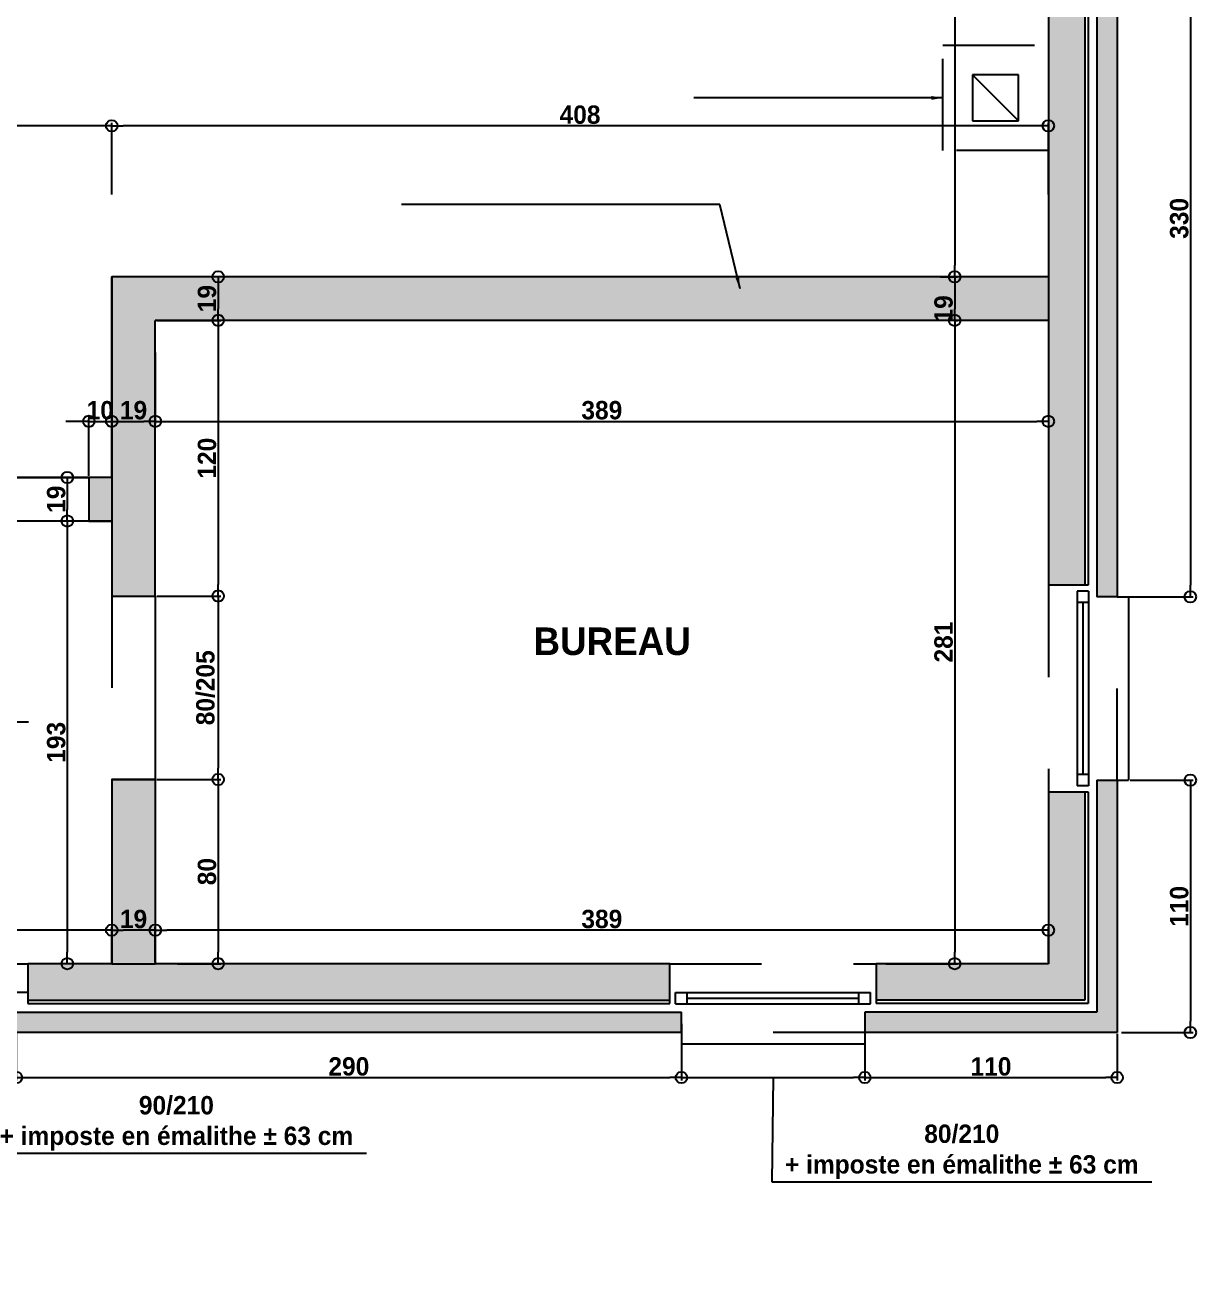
# Model space of a CAD drawing. Extents: x 242 to 1399, y 194 to 1100.
# Drawn here: x 888 to 1399, y 218 to 761 of the extents above; entities that cross this region are included whole.
import ezdxf

# ---------------------------------------------------------------- set-up
doc = ezdxf.new("R2010")
doc.units = 0
doc.header["$LTSCALE"] = 5
doc.header["$MEASUREMENT"] = 0
doc.linetypes.add('TRAIT_4', pattern=[20, 10, -10])
doc.layers.get('0').update_dxf_attribs({"linetype": 'CONTINUOUS'})
doc.layers.get('Defpoints').update_dxf_attribs({"linetype": 'CONTINUOUS'})
for name, color, linetype in [('BLANC', 7, 'CONTINUOUS'), ('COTES', 1, 'CONTINUOUS'), ('COULEUR 8', 8, 'CONTINUOUS'), ('CYAN', 4, 'CONTINUOUS'), ('JAUNE', 2, 'CONTINUOUS'), ('ROUGE', 1, 'CONTINUOUS'), ('TEXTE', 1, 'CONTINUOUS')]:
    doc.layers.add(name, color=color, linetype=linetype)
doc.layers.add('SURFACE', color=5, linetype='CONTINUOUS', plot=False)
doc.styles.add('CENTURY GOTHIC', font='GOTHIC.TTF')
doc.styles.add('Century Gothic Gras', font='GOTHICB.TTF')
doc.styles.add('COMICS', font='comic.TTF', dxfattribs={"height": 10})
doc.dimstyles.new('1-50', dxfattribs={"dimtxt": 8, "dimasz": 5, "dimexe": 1.25, "dimexo": 0.625, "dimtad": 1, "dimdec": 0, "dimtxsty": 'Century Gothic Gras', "dimblk": 'ORIGIN', "dimcen": 5, "dimclrd": 8, "dimclre": 5, "dimclrt": 6, "dimadec": 0, "dimazin": 0, "dimtfac": 1, "dimtdec": 0, "dimtmove": 0, "dimatfit": 3, "dimfxl": 0, "dimarcsym": 0})

# ---------------------------------------------------------------- blocks, each defined once
blk = doc.blocks.new('_Origin')
at = {"color": 0, "linetype": 'Continuous', "lineweight": -2}
blk.add_line((0, 0), (-1, 0), dxfattribs=at)
blk.add_circle((0, 0), 0.5, dxfattribs=at)
blk = doc.blocks.new('*D89')
at = {"layer": 'COTES', "color": 5, "lineweight": -2}
for p, q in [((1287.58, 1001.95), (1294.96, 1001.95)), ((1287.58, 651.49), (1294.96, 651.49))]:
    blk.add_line(p, q, dxfattribs=at)
at = {"layer": 'COTES', "color": 8, "lineweight": -2}
blk.add_line((1293.71, 996.95), (1293.71, 656.49), dxfattribs=at)
at = {"layer": 'Defpoints', "color": 0}
for p in [(1286.95, 1001.95), (1286.95, 651.49), (1293.71, 651.49)]:
    blk.add_point(p, dxfattribs=at)
at = {"layer": 'COTES', "color": 8, "lineweight": -2, "xscale": 5, "yscale": 5, "zscale": 5}
for p, rotation in [((1293.71, 1001.95), 90), ((1293.71, 651.49), 270)]:
    blk.add_blockref('_Origin', p, dxfattribs=dict(at, rotation=rotation))
at = {"layer": 'COTES', "color": 6, "insert": (1288.88, 880.97), "char_height": 8, "attachment_point": 5, "rotation": 90, "style": 'Century Gothic Gras'}
blk.add_mtext('350', dxfattribs=at)
blk = doc.blocks.new('*D90')
at = {"layer": 'COTES', "color": 5, "lineweight": -2}
for p, q in [((1293.71, 651.49), (1294.96, 651.49)), ((1293.71, 632.49), (1294.96, 632.49))]:
    blk.add_line(p, q, dxfattribs=at)
at = {"layer": 'COTES', "color": 8, "lineweight": -2}
blk.add_line((1293.71, 646.49), (1293.71, 637.49), dxfattribs=at)
at = {"layer": 'Defpoints', "color": 0}
for p in [(1293.71, 651.49), (1293.71, 632.49), (1293.71, 632.49)]:
    blk.add_point(p, dxfattribs=at)
at = {"layer": 'COTES', "color": 8, "lineweight": -2, "xscale": 5, "yscale": 5, "zscale": 5}
for p, rotation in [((1293.71, 651.49), 90), ((1293.71, 632.49), 270)]:
    blk.add_blockref('_Origin', p, dxfattribs=dict(at, rotation=rotation))
at = {"layer": 'COTES', "color": 6, "insert": (1288.88, 637.49), "char_height": 8, "attachment_point": 5, "rotation": 90, "style": 'Century Gothic Gras'}
blk.add_mtext('19', dxfattribs=at)
blk = doc.blocks.new('*D91')
at = {"layer": 'COTES', "color": 5, "lineweight": -2}
for p, q in [((1293.71, 632.49), (1294.96, 632.49)), ((1263.71, 351.95), (1294.96, 351.95))]:
    blk.add_line(p, q, dxfattribs=at)
at = {"layer": 'COTES', "color": 8, "lineweight": -2}
blk.add_line((1293.71, 627.49), (1293.71, 356.95), dxfattribs=at)
at = {"layer": 'Defpoints', "color": 0}
for p in [(1293.71, 632.49), (1256.14, 351.95), (1293.71, 351.95)]:
    blk.add_point(p, dxfattribs=at)
at = {"layer": 'COTES', "color": 8, "lineweight": -2, "xscale": 5, "yscale": 5, "zscale": 5}
for p, rotation in [((1293.71, 632.49), 90), ((1293.71, 351.95), 270)]:
    blk.add_blockref('_Origin', p, dxfattribs=dict(at, rotation=rotation))
at = {"layer": 'COTES', "color": 6, "insert": (1288.88, 492.22), "char_height": 8, "attachment_point": 5, "rotation": 90, "style": 'Century Gothic Gras'}
blk.add_mtext('281', dxfattribs=at)
blk = doc.blocks.new('*D115')
at = {"layer": 'COTES', "color": 5, "lineweight": -2}
for p, q in [((945.14, 352.58), (945.14, 367.82)), ((1334.54, 352.58), (1334.54, 367.82))]:
    blk.add_line(p, q, dxfattribs=at)
at = {"layer": 'COTES', "color": 8, "lineweight": -2}
blk.add_line((1329.54, 366.57), (950.14, 366.57), dxfattribs=at)
at = {"layer": 'Defpoints', "color": 0}
for p in [(945.14, 366.57), (945.14, 351.95), (1334.54, 351.95)]:
    blk.add_point(p, dxfattribs=at)
at = {"layer": 'COTES', "color": 8, "lineweight": -2, "xscale": 5, "yscale": 5, "zscale": 5, "rotation": 180}
blk.add_blockref('_Origin', (945.14, 366.57), dxfattribs=at)
at = {"layer": 'COTES', "color": 8, "lineweight": -2, "xscale": 5, "yscale": 5, "zscale": 5}
blk.add_blockref('_Origin', (1334.54, 366.57), dxfattribs=at)
at = {"layer": 'COTES', "color": 6, "insert": (1139.84, 371.39), "char_height": 8, "attachment_point": 5, "style": 'Century Gothic Gras'}
blk.add_mtext('389', dxfattribs=at)
blk = doc.blocks.new('*D92')
at = {"layer": 'COTES', "color": 5, "lineweight": -2}
for p, q in [((926.14, 360.82), (926.14, 367.82)), ((945.14, 360.82), (945.14, 367.82))]:
    blk.add_line(p, q, dxfattribs=at)
at = {"layer": 'COTES', "color": 8, "lineweight": -2}
blk.add_line((940.14, 366.57), (931.14, 366.57), dxfattribs=at)
at = {"layer": 'Defpoints', "color": 0}
for p in [(926.14, 366.57), (926.14, 360.2), (945.14, 360.2)]:
    blk.add_point(p, dxfattribs=at)
at = {"layer": 'COTES', "color": 8, "lineweight": -2, "xscale": 5, "yscale": 5, "zscale": 5, "rotation": 180}
blk.add_blockref('_Origin', (926.14, 366.57), dxfattribs=at)
at = {"layer": 'COTES', "color": 8, "lineweight": -2, "xscale": 5, "yscale": 5, "zscale": 5}
blk.add_blockref('_Origin', (945.14, 366.57), dxfattribs=at)
at = {"layer": 'COTES', "color": 6, "insert": (935.64, 371.39), "char_height": 8, "attachment_point": 5, "style": 'Century Gothic Gras'}
blk.add_mtext('19', dxfattribs=at)
blk = doc.blocks.new('*D116')
at = {"layer": 'COTES', "color": 5, "lineweight": -2}
for p, q in [((624.54, 352.58), (624.54, 367.82)), ((926.14, 352.58), (926.14, 367.82))]:
    blk.add_line(p, q, dxfattribs=at)
at = {"layer": 'COTES', "color": 8, "lineweight": -2}
blk.add_line((921.14, 366.57), (629.54, 366.57), dxfattribs=at)
at = {"layer": 'Defpoints', "color": 0}
for p in [(624.54, 366.57), (624.54, 351.95), (926.14, 351.95)]:
    blk.add_point(p, dxfattribs=at)
at = {"layer": 'COTES', "color": 8, "lineweight": -2, "xscale": 5, "yscale": 5, "zscale": 5, "rotation": 180}
blk.add_blockref('_Origin', (624.54, 366.57), dxfattribs=at)
at = {"layer": 'COTES', "color": 8, "lineweight": -2, "xscale": 5, "yscale": 5, "zscale": 5}
blk.add_blockref('_Origin', (926.14, 366.57), dxfattribs=at)
at = {"layer": 'COTES', "color": 6, "insert": (775.34, 371.39), "char_height": 8, "attachment_point": 5, "style": 'Century Gothic Gras'}
blk.add_mtext('302', dxfattribs=at)
blk = doc.blocks.new('*D122')
at = {"layer": 'COTES', "color": 5, "lineweight": -2}
for p, q in [((926.14, 687.31), (926.14, 718.56)), ((1334.54, 687.31), (1334.54, 718.56))]:
    blk.add_line(p, q, dxfattribs=at)
at = {"layer": 'COTES', "color": 8, "lineweight": -2}
blk.add_line((1329.54, 717.31), (931.14, 717.31), dxfattribs=at)
at = {"layer": 'Defpoints', "color": 0}
for p in [(926.14, 717.31), (1334.54, 676.95), (926.14, 651.49)]:
    blk.add_point(p, dxfattribs=at)
at = {"layer": 'COTES', "color": 8, "lineweight": -2, "xscale": 5, "yscale": 5, "zscale": 5, "rotation": 180}
blk.add_blockref('_Origin', (926.14, 717.31), dxfattribs=at)
at = {"layer": 'COTES', "color": 8, "lineweight": -2, "xscale": 5, "yscale": 5, "zscale": 5}
blk.add_blockref('_Origin', (1334.54, 717.31), dxfattribs=at)
at = {"layer": 'COTES', "color": 6, "insert": (1130.34, 722.14), "char_height": 8, "attachment_point": 5, "style": 'Century Gothic Gras'}
blk.add_mtext('408', dxfattribs=at)
blk = doc.blocks.new('*D123')
at = {"layer": 'COTES', "color": 5, "lineweight": -2}
for p, q in [((534.54, 700.34), (534.54, 718.56)), ((926.14, 687.31), (926.14, 718.56))]:
    blk.add_line(p, q, dxfattribs=at)
at = {"layer": 'COTES', "color": 8, "lineweight": -2}
blk.add_line((921.14, 717.31), (539.54, 717.31), dxfattribs=at)
at = {"layer": 'Defpoints', "color": 0}
for p in [(534.54, 717.31), (534.54, 699.72), (926.14, 651.49)]:
    blk.add_point(p, dxfattribs=at)
at = {"layer": 'COTES', "color": 8, "lineweight": -2, "xscale": 5, "yscale": 5, "zscale": 5, "rotation": 180}
blk.add_blockref('_Origin', (534.54, 717.31), dxfattribs=at)
at = {"layer": 'COTES', "color": 8, "lineweight": -2, "xscale": 5, "yscale": 5, "zscale": 5}
blk.add_blockref('_Origin', (926.14, 717.31), dxfattribs=at)
at = {"layer": 'COTES', "color": 6, "insert": (730.34, 722.14), "char_height": 8, "attachment_point": 5, "style": 'Century Gothic Gras'}
blk.add_mtext('392', dxfattribs=at)
blk = doc.blocks.new('*D127')
at = {"layer": 'COTES', "color": 5, "lineweight": -2}
for p, q in [((1370.16, 841.95), (1397.71, 841.95)), ((1366.46, 511.95), (1397.71, 511.95))]:
    blk.add_line(p, q, dxfattribs=at)
at = {"layer": 'COTES', "color": 8, "lineweight": -2}
blk.add_line((1396.46, 836.95), (1396.46, 516.95), dxfattribs=at)
at = {"layer": 'Defpoints', "color": 0}
for p in [(1369.54, 841.95), (1364.54, 511.95), (1396.46, 511.95)]:
    blk.add_point(p, dxfattribs=at)
at = {"layer": 'COTES', "color": 8, "lineweight": -2, "xscale": 5, "yscale": 5, "zscale": 5}
for p, rotation in [((1396.46, 841.95), 90), ((1396.46, 511.95), 270)]:
    blk.add_blockref('_Origin', p, dxfattribs=dict(at, rotation=rotation))
at = {"layer": 'COTES', "color": 6, "insert": (1391.64, 676.95), "char_height": 8, "attachment_point": 5, "rotation": 90, "style": 'Century Gothic Gras'}
blk.add_mtext('330', dxfattribs=at)
blk = doc.blocks.new('*D128')
at = {"layer": 'COTES', "color": 5, "lineweight": -2}
for p, q in [((1370.16, 431.95), (1397.71, 431.95)), ((1366.46, 321.95), (1397.71, 321.95))]:
    blk.add_line(p, q, dxfattribs=at)
at = {"layer": 'COTES', "color": 8, "lineweight": -2}
blk.add_line((1396.46, 426.95), (1396.46, 326.95), dxfattribs=at)
at = {"layer": 'Defpoints', "color": 0}
for p in [(1369.54, 431.95), (1364.54, 321.95), (1396.46, 321.95)]:
    blk.add_point(p, dxfattribs=at)
at = {"layer": 'COTES', "color": 8, "lineweight": -2, "xscale": 5, "yscale": 5, "zscale": 5}
for p, rotation in [((1396.46, 431.95), 90), ((1396.46, 321.95), 270)]:
    blk.add_blockref('_Origin', p, dxfattribs=dict(at, rotation=rotation))
at = {"layer": 'COTES', "color": 6, "insert": (1391.64, 376.95), "char_height": 8, "attachment_point": 5, "rotation": 90, "style": 'Century Gothic Gras'}
blk.add_mtext('110', dxfattribs=at)
blk = doc.blocks.new('*D131')
at = {"layer": 'COTES', "color": 5, "lineweight": -2}
for p, q in [((884.54, 321.33), (884.54, 301.03)), ((1174.54, 325.75), (1174.54, 301.03))]:
    blk.add_line(p, q, dxfattribs=at)
at = {"layer": 'COTES', "color": 8, "lineweight": -2}
blk.add_line((889.54, 302.28), (1169.54, 302.28), dxfattribs=at)
at = {"layer": 'Defpoints', "color": 0}
for p in [(1174.54, 326.37), (884.54, 321.95), (1174.54, 302.28)]:
    blk.add_point(p, dxfattribs=at)
at = {"layer": 'COTES', "color": 8, "lineweight": -2, "xscale": 5, "yscale": 5, "zscale": 5, "rotation": 180}
blk.add_blockref('_Origin', (884.54, 302.28), dxfattribs=at)
at = {"layer": 'COTES', "color": 8, "lineweight": -2, "xscale": 5, "yscale": 5, "zscale": 5}
blk.add_blockref('_Origin', (1174.54, 302.28), dxfattribs=at)
at = {"layer": 'COTES', "color": 6, "insert": (1029.54, 307.11), "char_height": 8, "attachment_point": 5, "style": 'Century Gothic Gras'}
blk.add_mtext('290', dxfattribs=at)
blk = doc.blocks.new('*D132')
at = {"layer": 'COTES', "color": 5, "lineweight": -2}
for p, q in [((795, 321.33), (795, 301.03)), ((884.54, 321.33), (884.54, 301.03))]:
    blk.add_line(p, q, dxfattribs=at)
at = {"layer": 'COTES', "color": 8, "lineweight": -2}
for p, q in [((800, 302.28), (879.54, 302.28)), ((839.77, 302.28), (871.44, 269.31)), ((871.44, 269.31), (1037.22, 269.31))]:
    blk.add_line(p, q, dxfattribs=at)
at = {"layer": 'Defpoints', "color": 0}
for p in [(795, 321.95), (884.54, 321.95), (884.54, 302.28)]:
    blk.add_point(p, dxfattribs=at)
at = {"layer": 'COTES', "color": 8, "lineweight": -2, "xscale": 5, "yscale": 5, "zscale": 5, "rotation": 180}
blk.add_blockref('_Origin', (795, 302.28), dxfattribs=at)
at = {"layer": 'COTES', "color": 8, "lineweight": -2, "xscale": 5, "yscale": 5, "zscale": 5}
blk.add_blockref('_Origin', (884.54, 302.28), dxfattribs=at)
at = {"layer": 'COTES', "color": 6, "insert": (954.33, 282.36), "char_height": 8, "attachment_point": 5, "style": 'Century Gothic Gras'}
blk.add_mtext('90/210\\P+ imposte en émalithe %%P 63 cm', dxfattribs=at)
blk = doc.blocks.new('*D133')
at = {"layer": 'COTES', "color": 5, "lineweight": -2}
for p, q in [((1174.54, 325.75), (1174.54, 301.03)), ((1254.54, 321.33), (1254.54, 301.03))]:
    blk.add_line(p, q, dxfattribs=at)
at = {"layer": 'COTES', "color": 8, "lineweight": -2}
for p, q in [((1179.54, 302.28), (1249.54, 302.28)), ((1214.54, 302.28), (1213.91, 256.86)), ((1213.91, 256.86), (1379.69, 256.86))]:
    blk.add_line(p, q, dxfattribs=at)
at = {"layer": 'Defpoints', "color": 0}
for p in [(1174.54, 326.37), (1254.54, 321.95), (1254.54, 302.28)]:
    blk.add_point(p, dxfattribs=at)
at = {"layer": 'COTES', "color": 8, "lineweight": -2, "xscale": 5, "yscale": 5, "zscale": 5, "rotation": 180}
blk.add_blockref('_Origin', (1174.54, 302.28), dxfattribs=at)
at = {"layer": 'COTES', "color": 8, "lineweight": -2, "xscale": 5, "yscale": 5, "zscale": 5}
blk.add_blockref('_Origin', (1254.54, 302.28), dxfattribs=at)
at = {"layer": 'COTES', "color": 6, "insert": (1296.8, 269.92), "char_height": 8, "attachment_point": 5, "style": 'Century Gothic Gras'}
blk.add_mtext('80/210\\P+ imposte en émalithe %%P 63 cm', dxfattribs=at)
blk = doc.blocks.new('*D134')
at = {"layer": 'COTES', "color": 5, "lineweight": -2}
for p, q in [((1254.54, 321.33), (1254.54, 301.03)), ((1364.54, 321.33), (1364.54, 301.03))]:
    blk.add_line(p, q, dxfattribs=at)
at = {"layer": 'COTES', "color": 8, "lineweight": -2}
blk.add_line((1259.54, 302.28), (1359.54, 302.28), dxfattribs=at)
at = {"layer": 'Defpoints', "color": 0}
for p in [(1254.54, 321.95), (1364.54, 321.95), (1364.54, 302.28)]:
    blk.add_point(p, dxfattribs=at)
at = {"layer": 'COTES', "color": 8, "lineweight": -2, "xscale": 5, "yscale": 5, "zscale": 5, "rotation": 180}
blk.add_blockref('_Origin', (1254.54, 302.28), dxfattribs=at)
at = {"layer": 'COTES', "color": 8, "lineweight": -2, "xscale": 5, "yscale": 5, "zscale": 5}
blk.add_blockref('_Origin', (1364.54, 302.28), dxfattribs=at)
at = {"layer": 'COTES', "color": 6, "insert": (1309.54, 307.11), "char_height": 8, "attachment_point": 5, "style": 'Century Gothic Gras'}
blk.add_mtext('110', dxfattribs=at)
blk = doc.blocks.new('*D142')
at = {"layer": 'COTES', "color": 5, "lineweight": -2}
for p, q in [((925.52, 563.99), (905.52, 563.99)), ((915.52, 544.99), (905.52, 544.99))]:
    blk.add_line(p, q, dxfattribs=at)
at = {"layer": 'COTES', "color": 8, "lineweight": -2}
blk.add_line((906.77, 558.99), (906.77, 549.99), dxfattribs=at)
at = {"layer": 'Defpoints', "color": 0}
for p in [(926.14, 563.99), (906.77, 544.99), (916.14, 544.99)]:
    blk.add_point(p, dxfattribs=at)
at = {"layer": 'COTES', "color": 8, "lineweight": -2, "xscale": 5, "yscale": 5, "zscale": 5}
for p, rotation in [((906.77, 563.99), 90), ((906.77, 544.99), 270)]:
    blk.add_blockref('_Origin', p, dxfattribs=dict(at, rotation=rotation))
at = {"layer": 'COTES', "color": 6, "insert": (901.95, 554.49), "char_height": 8, "attachment_point": 5, "rotation": 90, "style": 'Century Gothic Gras'}
blk.add_mtext('19', dxfattribs=at)
blk = doc.blocks.new('*D143')
at = {"layer": 'COTES', "color": 5, "lineweight": -2}
for p, q in [((915.52, 544.99), (905.52, 544.99)), ((925.52, 351.95), (905.52, 351.95))]:
    blk.add_line(p, q, dxfattribs=at)
at = {"layer": 'COTES', "color": 8, "lineweight": -2}
blk.add_line((906.77, 539.99), (906.77, 356.95), dxfattribs=at)
at = {"layer": 'Defpoints', "color": 0}
for p in [(916.14, 544.99), (906.77, 351.95), (926.14, 351.95)]:
    blk.add_point(p, dxfattribs=at)
at = {"layer": 'COTES', "color": 8, "lineweight": -2, "xscale": 5, "yscale": 5, "zscale": 5}
for p, rotation in [((906.77, 544.99), 90), ((906.77, 351.95), 270)]:
    blk.add_blockref('_Origin', p, dxfattribs=dict(at, rotation=rotation))
at = {"layer": 'COTES', "color": 6, "insert": (901.95, 448.47), "char_height": 8, "attachment_point": 5, "rotation": 90, "style": 'Century Gothic Gras'}
blk.add_mtext('193', dxfattribs=at)
blk = doc.blocks.new('*D144')
at = {"layer": 'COTES', "color": 8, "lineweight": -2}
for p, q in [((911.14, 588.44), (906.14, 588.44)), ((916.14, 588.44), (926.14, 588.44)), ((931.14, 588.44), (936.14, 588.44))]:
    blk.add_line(p, q, dxfattribs=at)
at = {"layer": 'COTES', "color": 5, "lineweight": -2}
for p, q in [((916.14, 564.62), (916.14, 589.69)), ((926.14, 564.62), (926.14, 589.69))]:
    blk.add_line(p, q, dxfattribs=at)
at = {"layer": 'Defpoints', "color": 0}
for p in [(926.14, 588.44), (916.14, 563.99), (926.14, 563.99)]:
    blk.add_point(p, dxfattribs=at)
at = {"layer": 'COTES', "color": 8, "lineweight": -2, "xscale": 5, "yscale": 5, "zscale": 5}
blk.add_blockref('_Origin', (916.14, 588.44), dxfattribs=at)
at = {"layer": 'COTES', "color": 8, "lineweight": -2, "xscale": 5, "yscale": 5, "zscale": 5, "rotation": 180}
blk.add_blockref('_Origin', (926.14, 588.44), dxfattribs=at)
at = {"layer": 'COTES', "color": 6, "insert": (921.14, 593.26), "char_height": 8, "attachment_point": 5, "style": 'Century Gothic Gras'}
blk.add_mtext('10', dxfattribs=at)
blk = doc.blocks.new('*D147')
at = {"layer": 'COTES', "color": 5, "lineweight": -2}
for p, q in [((945.77, 432.27), (973.78, 432.27)), ((954.77, 351.95), (973.78, 351.95))]:
    blk.add_line(p, q, dxfattribs=at)
at = {"layer": 'COTES', "color": 8, "lineweight": -2}
blk.add_line((972.53, 427.27), (972.53, 356.95), dxfattribs=at)
at = {"layer": 'Defpoints', "color": 0}
for p in [(945.14, 432.27), (954.14, 351.95), (972.53, 351.95)]:
    blk.add_point(p, dxfattribs=at)
at = {"layer": 'COTES', "color": 8, "lineweight": -2, "xscale": 5, "yscale": 5, "zscale": 5}
for p, rotation in [((972.53, 432.27), 90), ((972.53, 351.95), 270)]:
    blk.add_blockref('_Origin', p, dxfattribs=dict(at, rotation=rotation))
at = {"layer": 'COTES', "color": 6, "insert": (967.71, 392.11), "char_height": 8, "attachment_point": 5, "rotation": 90, "style": 'Century Gothic Gras'}
blk.add_mtext('80', dxfattribs=at)
blk = doc.blocks.new('*D102')
at = {"layer": 'COTES', "color": 5, "lineweight": -2}
for p, q in [((926.14, 564.62), (926.14, 589.69)), ((945.14, 588.44), (945.14, 589.69))]:
    blk.add_line(p, q, dxfattribs=at)
at = {"layer": 'COTES', "color": 8, "lineweight": -2}
blk.add_line((931.14, 588.44), (940.14, 588.44), dxfattribs=at)
at = {"layer": 'Defpoints', "color": 0}
for p in [(945.14, 588.44), (945.14, 588.44), (926.14, 563.99)]:
    blk.add_point(p, dxfattribs=at)
at = {"layer": 'COTES', "color": 8, "lineweight": -2, "xscale": 5, "yscale": 5, "zscale": 5, "rotation": 180}
blk.add_blockref('_Origin', (926.14, 588.44), dxfattribs=at)
at = {"layer": 'COTES', "color": 8, "lineweight": -2, "xscale": 5, "yscale": 5, "zscale": 5}
blk.add_blockref('_Origin', (945.14, 588.44), dxfattribs=at)
at = {"layer": 'COTES', "color": 6, "insert": (935.64, 593.26), "char_height": 8, "attachment_point": 5, "style": 'Century Gothic Gras'}
blk.add_mtext('19', dxfattribs=at)
blk = doc.blocks.new('*D103')
at = {"layer": 'COTES', "color": 5, "lineweight": -2}
for p, q in [((945.77, 632.49), (973.78, 632.49)), ((945.77, 512.27), (973.78, 512.27))]:
    blk.add_line(p, q, dxfattribs=at)
at = {"layer": 'COTES', "color": 8, "lineweight": -2}
blk.add_line((972.53, 627.49), (972.53, 517.27), dxfattribs=at)
at = {"layer": 'Defpoints', "color": 0}
for p in [(945.14, 632.49), (945.14, 512.27), (972.53, 512.27)]:
    blk.add_point(p, dxfattribs=at)
at = {"layer": 'COTES', "color": 8, "lineweight": -2, "xscale": 5, "yscale": 5, "zscale": 5}
for p, rotation in [((972.53, 632.49), 90), ((972.53, 512.27), 270)]:
    blk.add_blockref('_Origin', p, dxfattribs=dict(at, rotation=rotation))
at = {"layer": 'COTES', "color": 6, "insert": (967.71, 572.38), "char_height": 8, "attachment_point": 5, "rotation": 90, "style": 'Century Gothic Gras'}
blk.add_mtext('120', dxfattribs=at)
blk = doc.blocks.new('*D151')
at = {"layer": 'COTES', "color": 5, "lineweight": -2}
for p, q in [((945.14, 618.44), (945.14, 587.19)), ((1334.54, 618.44), (1334.54, 587.19))]:
    blk.add_line(p, q, dxfattribs=at)
at = {"layer": 'COTES', "color": 8, "lineweight": -2}
blk.add_line((950.14, 588.44), (1329.54, 588.44), dxfattribs=at)
at = {"layer": 'Defpoints', "color": 0}
for p in [(945.14, 632.49), (1334.54, 632.49), (1334.54, 588.44)]:
    blk.add_point(p, dxfattribs=at)
at = {"layer": 'COTES', "color": 8, "lineweight": -2, "xscale": 5, "yscale": 5, "zscale": 5, "rotation": 180}
blk.add_blockref('_Origin', (945.14, 588.44), dxfattribs=at)
at = {"layer": 'COTES', "color": 8, "lineweight": -2, "xscale": 5, "yscale": 5, "zscale": 5}
blk.add_blockref('_Origin', (1334.54, 588.44), dxfattribs=at)
at = {"layer": 'COTES', "color": 6, "insert": (1139.84, 593.26), "char_height": 8, "attachment_point": 5, "style": 'Century Gothic Gras'}
blk.add_mtext('389', dxfattribs=at)
blk = doc.blocks.new('*D152')
at = {"layer": 'COTES', "color": 5, "lineweight": -2}
for p, q in [((999.68, 651.49), (971.28, 651.49)), ((1002.53, 632.49), (971.28, 632.49))]:
    blk.add_line(p, q, dxfattribs=at)
at = {"layer": 'COTES', "color": 8, "lineweight": -2}
blk.add_line((972.53, 646.49), (972.53, 637.49), dxfattribs=at)
at = {"layer": 'Defpoints', "color": 0}
for p in [(1000.3, 651.49), (972.53, 632.49), (1007.67, 632.49)]:
    blk.add_point(p, dxfattribs=at)
at = {"layer": 'COTES', "color": 8, "lineweight": -2, "xscale": 5, "yscale": 5, "zscale": 5}
for p, rotation in [((972.53, 651.49), 90), ((972.53, 632.49), 270)]:
    blk.add_blockref('_Origin', p, dxfattribs=dict(at, rotation=rotation))
at = {"layer": 'COTES', "color": 6, "insert": (967.71, 641.99), "char_height": 8, "attachment_point": 5, "rotation": 90, "style": 'Century Gothic Gras'}
blk.add_mtext('19', dxfattribs=at)
blk = doc.blocks.new('*D109')
at = {"layer": 'COTES', "color": 5, "lineweight": -2}
for p, q in [((946.39, 512.27), (973.78, 512.27)), ((945.77, 432.27), (973.78, 432.27))]:
    blk.add_line(p, q, dxfattribs=at)
at = {"layer": 'COTES', "color": 8, "lineweight": -2}
blk.add_line((972.53, 507.27), (972.53, 437.27), dxfattribs=at)
at = {"layer": 'Defpoints', "color": 0}
for p in [(945.77, 512.27), (945.14, 432.27), (972.53, 432.27)]:
    blk.add_point(p, dxfattribs=at)
at = {"layer": 'COTES', "color": 8, "lineweight": -2, "xscale": 5, "yscale": 5, "zscale": 5}
for p, rotation in [((972.53, 512.27), 90), ((972.53, 432.27), 270)]:
    blk.add_blockref('_Origin', p, dxfattribs=dict(at, rotation=rotation))
at = {"layer": 'COTES', "color": 6, "insert": (967.08, 472.27), "char_height": 8, "attachment_point": 5, "rotation": 90, "style": 'Century Gothic Gras'}
blk.add_mtext('80/205', dxfattribs=at)
blk = doc.blocks.new('niveau_plan')
h = blk.add_hatch(color=256)
h.paths.add_polyline_path([(13.21, 0, 0.414214), (0, 13.21), (0, 0)])
h.paths.add_polyline_path([(-13.21, 0, 0.414214), (0, -13.21), (0, 0)])
for p, q in [((0, 15.98), (0, -15.98)), ((-15.98, 0), (54.12, 0))]:
    blk.add_line(p, q)
blk.add_circle((0, 0), 13.21)
at = {"style": 'COMICS'}
for tag, p in [('NIVEAUPLANS', (15.98, 0)), ('COMMENTAIRE', (15.98, -14.56))]:
    blk.add_attdef(tag, p, '', height=10, dxfattribs=at)

msp = doc.modelspace()

# ---------------------------------------------------------------- hatches: boundary and pattern name
for points in [[(1364.54, 841.95), (1355.7, 841.95), (1355.7, 511.95), (1364.54, 511.95)], [(1355.7, 330.8), (1254.54, 330.8), (1254.54, 321.95), (1364.54, 321.95), (1364.54, 431.95), (1355.7, 431.95)]]:
    msp.add_hatch(color=254).paths.add_polyline_path(points)
h = msp.add_hatch(color=254)
h.paths.add_polyline_path([(434.84, 321.95), (434.84, 330.88), (355.91, 330.88), (355.91, 321.95)])
h.paths.add_polyline_path([(284.54, 321.95), (343.91, 321.95), (343.91, 330.88), (293.31, 330.88), (293.31, 441.95), (284.54, 441.95)])
h.paths.add_polyline_path([(494.84, 330.95), (494.84, 321.95), (544.54, 321.95), (544.54, 330.95)])
h.paths.add_polyline_path([(604.54, 330.8), (604.54, 321.95), (655.32, 321.95), (655.32, 330.8)])
h.paths.add_polyline_path([(715.32, 330.8), (715.32, 321.95), (795, 321.95), (795, 330.8)])
h.paths.add_polyline_path([(1174.54, 321.95), (1174.54, 330.8), (884.54, 330.8), (884.54, 321.95)])
at = {"layer": 'COULEUR 8'}
h = msp.add_hatch(color=253, dxfattribs=at)
h.paths.add_polyline_path([(994.54, 336.1), (994.54, 351.95), (945.14, 351.95), (926.14, 351.95), (889.54, 351.95), (889.54, 336.1)])
h.paths.add_polyline_path([(994.54, 351.95), (994.54, 336.1), (1169.54, 336.1), (1169.54, 351.95)])
h.paths.add_polyline_path([(1259.54, 351.95), (1259.54, 336.1), (1350.4, 336.1), (1350.4, 426.95), (1334.54, 426.95), (1334.54, 351.95)])
h.paths.add_polyline_path([(1334.54, 516.95), (1350.4, 516.95), (1350.4, 836.95), (1334.54, 836.95)])
at = {"layer": 'ROUGE'}
h = msp.add_hatch(color=253, dxfattribs=at)
h.paths.add_polyline_path([(534.54, 699.72), (515.54, 699.72), (515.54, 693.49), (515.54, 683.49), (515.54, 503.63), (517.44, 503.63), (517.44, 383.63), (515.54, 383.63), (515.54, 351.95), (534.54, 351.95), (534.54, 391.67, -0.925018), (526.59, 392.29, -0.925018), (534.54, 392.91)])
h.paths.add_polyline_path([(836.14, 544.99), (836.14, 563.99), (534.54, 563.99), (534.54, 544.99)])
h.paths.add_polyline_path([(926.14, 563.99), (916.14, 563.99), (916.14, 544.99), (926.14, 544.99)])
h.paths.add_polyline_path([(517.55, 377.6), (532.53, 377.6), (532.53, 365.19), (517.55, 365.19)], flags=24)
h.paths.add_polyline_path([(542.77, 542.51), (542.77, 557.48), (555.17, 557.48), (555.17, 542.51)], flags=9)
h = msp.add_hatch(color=253, dxfattribs=at)
h.paths.add_polyline_path([(994.54, 651.49), (994.54, 632.49), (1334.54, 632.49), (1334.54, 651.49)])
h.paths.add_polyline_path([(926.14, 651.49), (926.14, 563.99), (926.14, 544.99), (926.14, 512.27), (945.14, 512.27), (945.14, 632.49), (994.54, 632.49), (994.54, 651.49)])
h.paths.add_polyline_path([(926.14, 351.95), (945.14, 351.95), (945.14, 432.27), (926.14, 432.27)])
h.paths.add_polyline_path([(1282.68, 630.01), (1282.68, 644.98), (1295.08, 644.98), (1295.08, 630.01)], flags=9)
h.paths.add_polyline_path([(913.53, 599.46), (928.75, 599.46), (928.75, 587.06), (913.53, 587.06)], flags=9)
h.paths.add_polyline_path([(928.15, 599.46), (943.13, 599.46), (943.13, 587.06), (928.15, 587.06)], flags=24)
h.paths.add_polyline_path([(961.51, 634.51), (961.51, 649.48), (973.91, 649.48), (973.91, 634.51)], flags=24)
h.paths.add_polyline_path([(928.15, 377.6), (943.13, 377.6), (943.13, 365.19), (928.15, 365.19)], flags=24)

# ---------------------------------------------------------------- linework, layer by layer
at = {"layer": 'BLANC'}
for p, q in [((1334.54, 836.95), (1334.54, 516.95)), ((1364.54, 841.95), (1364.54, 511.95)), ((1334.54, 651.49), (926.14, 651.49)), ((926.14, 563.99), (926.14, 651.49)), ((945.14, 512.27), (945.14, 632.49)), ((1334.54, 632.49), (945.14, 632.49)), ((926.14, 563.99), (916.14, 563.99)), ((916.14, 563.99), (916.14, 544.99)), ((926.14, 544.99), (916.14, 544.99)), ((926.14, 544.99), (926.14, 512.27)), ((1351.98, 516.95), (1334.54, 516.95)), ((926.14, 512.27), (945.14, 512.27)), ((1364.54, 511.95), (1355.7, 511.95)), ((926.14, 432.27), (926.14, 351.95)), ((926.14, 432.27), (945.14, 432.27)), ((945.14, 432.27), (945.14, 351.95)), ((1355.7, 431.95), (1364.54, 431.95)), ((1364.54, 431.95), (1364.54, 321.95)), ((1334.54, 426.95), (1334.54, 351.95)), ((1334.54, 426.95), (1351.98, 426.95)), ((926.14, 351.95), (889.54, 351.95)), ((889.54, 351.95), (889.54, 334.52)), ((1169.54, 351.95), (945.14, 351.95)), ((1169.54, 334.52), (1169.54, 351.95)), ((1334.54, 351.95), (1259.54, 351.95)), ((1259.54, 351.95), (1259.54, 334.52)), ((1174.54, 321.95), (1174.54, 330.8)), ((1254.54, 330.8), (1254.54, 321.95)), ((1174.54, 321.95), (884.54, 321.95)), ((1364.54, 321.95), (1254.54, 321.95))]:
    msp.add_line(p, q, dxfattribs=at)
at = {"layer": 'COULEUR 8'}
for p, q in [((1350.4, 836.95), (1350.4, 516.95)), ((1351.98, 836.95), (1351.98, 516.95)), ((1355.7, 841.95), (1355.7, 511.95)), ((926.14, 563.99), (926.14, 544.99)), ((1355.7, 431.95), (1355.7, 330.8)), ((1350.4, 426.95), (1350.4, 336.1)), ((1351.98, 426.95), (1351.98, 334.52)), ((926.14, 351.95), (945.14, 351.95)), ((889.54, 336.1), (1169.54, 336.1)), ((889.54, 334.52), (1169.54, 334.52)), ((1350.4, 336.1), (1259.54, 336.1)), ((1351.98, 334.52), (1259.54, 334.52)), ((884.54, 330.8), (1174.54, 330.8)), ((1355.7, 330.8), (1254.54, 330.8))]:
    msp.add_line(p, q, dxfattribs=at)
at = {"layer": 'COULEUR 8', "linetype": 'TRAIT_4', "ltscale": 0.8}
for p, q in [((1321.54, 719.49), (1301.54, 739.49)), ((916.14, 563.99), (836.14, 563.99)), ((916.14, 544.99), (836.14, 544.99)), ((1334.54, 516.95), (1334.54, 426.95)), ((926.14, 512.27), (926.14, 432.27)), ((945.14, 512.27), (945.14, 432.27)), ((1364.54, 431.95), (1364.54, 511.95)), ((790, 351.95), (889.54, 351.95)), ((1169.54, 351.95), (1259.54, 351.95)), ((1254.54, 321.95), (1174.54, 321.95))]:
    msp.add_line(p, q, dxfattribs=at)
for points in [[(1334.54, 706.49), (1288.54, 706.49), (1288.54, 752.49), (1334.54, 752.49)], [(1301.54, 719.49), (1321.54, 719.49), (1321.54, 739.49), (1301.54, 739.49)]]:
    msp.add_lwpolyline(points, close=True, dxfattribs=at)
at = {"layer": 'CYAN'}
for p, q in [((1349.54, 509.45), (1349.54, 434.45)), ((1177.04, 336.95), (1251.84, 336.95))]:
    msp.add_line(p, q, dxfattribs=at)
at = {"layer": 'JAUNE'}
for p, q in [((1347.04, 514.45), (1347.04, 429.45)), ((1352.04, 514.45), (1347.04, 514.45)), ((1352.04, 514.45), (1352.04, 429.45)), ((1352.04, 509.45), (1347.04, 509.45)), ((1352.04, 434.45), (1347.04, 434.45)), ((1352.04, 429.45), (1347.04, 429.45)), ((1172.04, 339.45), (1257.04, 339.45)), ((1172.04, 334.45), (1172.04, 339.45)), ((1177.04, 334.45), (1177.04, 339.45)), ((1251.84, 334.45), (1251.84, 339.45)), ((1257.04, 334.45), (1257.04, 339.45)), ((1172.04, 334.45), (1257.04, 334.45))]:
    msp.add_line(p, q, dxfattribs=at)
at = {"layer": 'ROUGE'}
for p, q in [((1364.54, 511.95), (1369.54, 511.95)), ((1369.54, 511.95), (1369.54, 431.95)), ((1364.54, 431.95), (1369.54, 431.95)), ((1174.54, 321.95), (1174.54, 316.95)), ((1254.54, 321.95), (1254.54, 316.95)), ((1174.54, 316.95), (1254.54, 316.95))]:
    msp.add_line(p, q, dxfattribs=at)
at = {"layer": 'SURFACE'}
for points in [[(314.54, 1001.95), (679.18, 1001.95), (679.18, 1014.45), (979.26, 1014.45), (979.26, 1001.95), (1334.54, 1001.95), (1334.54, 651.49), (926.14, 651.49), (926.14, 563.99), (534.54, 563.99), (534.54, 699.72), (314.54, 699.72), (314.54, 1001.95)], [(624.54, 544.99), (836.14, 544.99), (836.14, 563.99), (916.14, 563.99), (916.14, 544.99), (926.14, 544.99), (926.14, 512.27), (945.14, 512.27), (945.14, 432.27), (926.14, 432.27), (926.14, 351.95), (889.54, 351.95), (889.54, 339.45), (790, 339.45), (790, 351.95), (624.54, 351.95), (624.54, 361.95), (614.54, 361.95), (614.54, 431.95), (624.54, 431.95), (624.54, 544.99)]]:
    msp.add_lwpolyline(points, dxfattribs=at)

# ---------------------------------------------------------------- block references
at = {"layer": 'ROUGE'}
msp.add_blockref('niveau_plan', (835.79, 457.43), dxfattribs=at).add_auto_attribs({'NIVEAUPLANS': '0.00'})

# ---------------------------------------------------------------- texts
at = {"layer": 'TEXTE', "color": 6, "insert": (1144.34, 492.47), "char_height": 10, "width": 380.3986, "attachment_point": 5, "style": 'CENTURY GOTHIC'}
msp.add_mtext('{\\fCentury Gothic|b1|i0|c0|p34;\\H1.2x;\\C3;BUREAU}', dxfattribs=at)

# ---------------------------------------------------------------- dimensions: what is measured, and where the dimension line sits
at = {"layer": 'COTES'}
for base, p1, p2, picture, middle in [((1293.71, 651.49), (1286.95, 1001.95), (1286.95, 651.49), '*D89', (1293.71, 880.97)), ((1293.71, 632.49), (1293.71, 651.49), (1293.71, 632.49), '*D90', (1293.71, 637.49))]:
    dim = msp.add_linear_dim(base=base, p1=p1, p2=p2, angle=90, dimstyle='1-50', dxfattribs=at)
    dim.commit()
    dim.dimension.update_dxf_attribs({"geometry": picture, "text_midpoint": middle, "dimtype": 160})
for base, p1, p2, picture, middle in [((1396.46, 511.95), (1369.54, 841.95), (1364.54, 511.95), '*D127', (1391.64, 676.95)), ((1293.71, 351.95), (1293.71, 632.49), (1256.14, 351.95), '*D91', (1288.88, 492.22)), ((906.77, 544.99), (926.14, 563.99), (916.14, 544.99), '*D142', (901.95, 554.49)), ((906.77, 351.95), (916.14, 544.99), (926.14, 351.95), '*D143', (901.95, 448.47)), ((972.53, 351.95), (945.14, 432.27), (954.14, 351.95), '*D147', (967.71, 392.11)), ((1396.46, 321.95), (1369.54, 431.95), (1364.54, 321.95), '*D128', (1391.64, 376.95))]:
    dim = msp.add_linear_dim(base=base, p1=p1, p2=p2, angle=90, dimstyle='1-50', override={"dimtmove": 1}, dxfattribs=at)
    dim.commit()
    dim.dimension.update_dxf_attribs({"geometry": picture, "text_midpoint": middle})
for base, p1, p2, picture, middle in [((534.54, 717.31), (926.14, 651.49), (534.54, 699.72), '*D123', (730.34, 722.14)), ((945.14, 588.44), (926.14, 563.99), (945.14, 588.44), '*D102', (935.64, 593.26)), ((624.54, 366.57), (926.14, 351.95), (624.54, 351.95), '*D116', (775.34, 371.39)), ((1174.54, 302.28), (884.54, 321.95), (1174.54, 326.37), '*D131', (1029.54, 307.11)), ((1364.54, 302.28), (1254.54, 321.95), (1364.54, 321.95), '*D134', (1309.54, 307.11))]:
    dim = msp.add_linear_dim(base=base, p1=p1, p2=p2, dimstyle='1-50', override={"dimtmove": 1}, dxfattribs=at)
    dim.commit()
    dim.dimension.update_dxf_attribs({"geometry": picture, "text_midpoint": middle})
for base, p1, p2, picture, middle in [((926.14, 717.31), (1334.54, 676.95), (926.14, 651.49), '*D122', (1130.34, 722.14)), ((1334.54, 588.44), (945.14, 632.49), (1334.54, 632.49), '*D151', (1139.84, 593.26)), ((926.14, 366.57), (945.14, 360.2), (926.14, 360.2), '*D92', (935.64, 371.39)), ((945.14, 366.57), (1334.54, 351.95), (945.14, 351.95), '*D115', (1139.84, 371.39))]:
    dim = msp.add_linear_dim(base=base, p1=p1, p2=p2, dimstyle='1-50', dxfattribs=at)
    dim.commit()
    dim.dimension.update_dxf_attribs({"geometry": picture, "text_midpoint": middle})
for base, p1, p2, picture, middle in [((972.53, 632.49), (1000.3, 651.49), (1007.67, 632.49), '*D152', (967.71, 641.99)), ((972.53, 512.27), (945.14, 632.49), (945.14, 512.27), '*D103', (967.71, 572.38))]:
    dim = msp.add_linear_dim(base=base, p1=p1, p2=p2, angle=90, dimstyle='1-50', dxfattribs=at)
    dim.commit()
    dim.dimension.update_dxf_attribs({"geometry": picture, "text_midpoint": middle})
dim = msp.add_linear_dim(base=(926.14, 588.44), p1=(916.14, 563.99), p2=(926.14, 563.99), dimstyle='1-50', override={"dimtmove": 1}, dxfattribs=at)
dim.commit()
dim.dimension.update_dxf_attribs({"geometry": '*D144', "text_midpoint": (921.14, 588.44), "dimtype": 160})
dim = msp.add_linear_dim(base=(972.53, 432.27), p1=(945.77, 512.27), p2=(945.14, 432.27), angle=90, text='<>/205', dimstyle='1-50', dxfattribs=at)
dim.commit()
dim.dimension.update_dxf_attribs({"geometry": '*D109', "text_midpoint": (967.08, 472.27)})
for base, p1, p2, picture, middle in [((884.54, 302.28), (795, 321.95), (884.54, 321.95), '*D132', (872.07, 269.31)), ((1254.54, 302.28), (1174.54, 326.37), (1254.54, 321.95), '*D133', (1214.54, 256.86))]:
    dim = msp.add_linear_dim(base=base, p1=p1, p2=p2, text='<>/210\\P+ imposte en émalithe %%P 63 cm', dimstyle='1-50', override={"dimtmove": 1}, dxfattribs=at)
    dim.commit()
    dim.dimension.update_dxf_attribs({"geometry": picture, "text_midpoint": middle, "dimtype": 160})

# ---------------------------------------------------------------- leaders
at = {"layer": 'BLANC'}
for points in [[(1288.54, 729.49), (1249.66, 729.49), (1180, 729.49)], [(1200.1, 646.23), (1191.31, 683.08), (1052.44, 683.08)]]:
    msp.add_leader(points, dimstyle='1-50', override={"dimgap": 0.625, "dimtad": 0}, dxfattribs=at)

doc.saveas('drawing.dxf')
